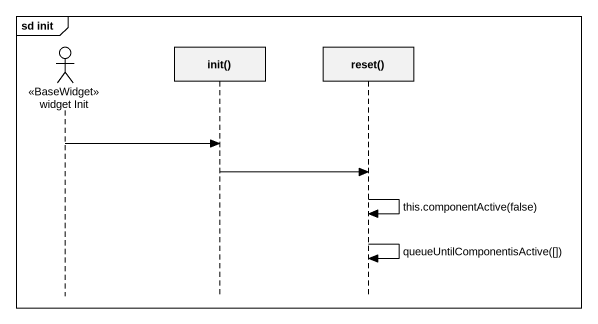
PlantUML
@startuml
mainframe sd init
hide footbox
actor "widget Init" as widget_Init <<BaseWidget>>
participant "init()" as init
participant "reset()" as reset

widget_Init -> init
init -> reset
reset -> reset : this.componentActive(false)
reset -> reset : queueUntilComponentisActive([])
@enduml
